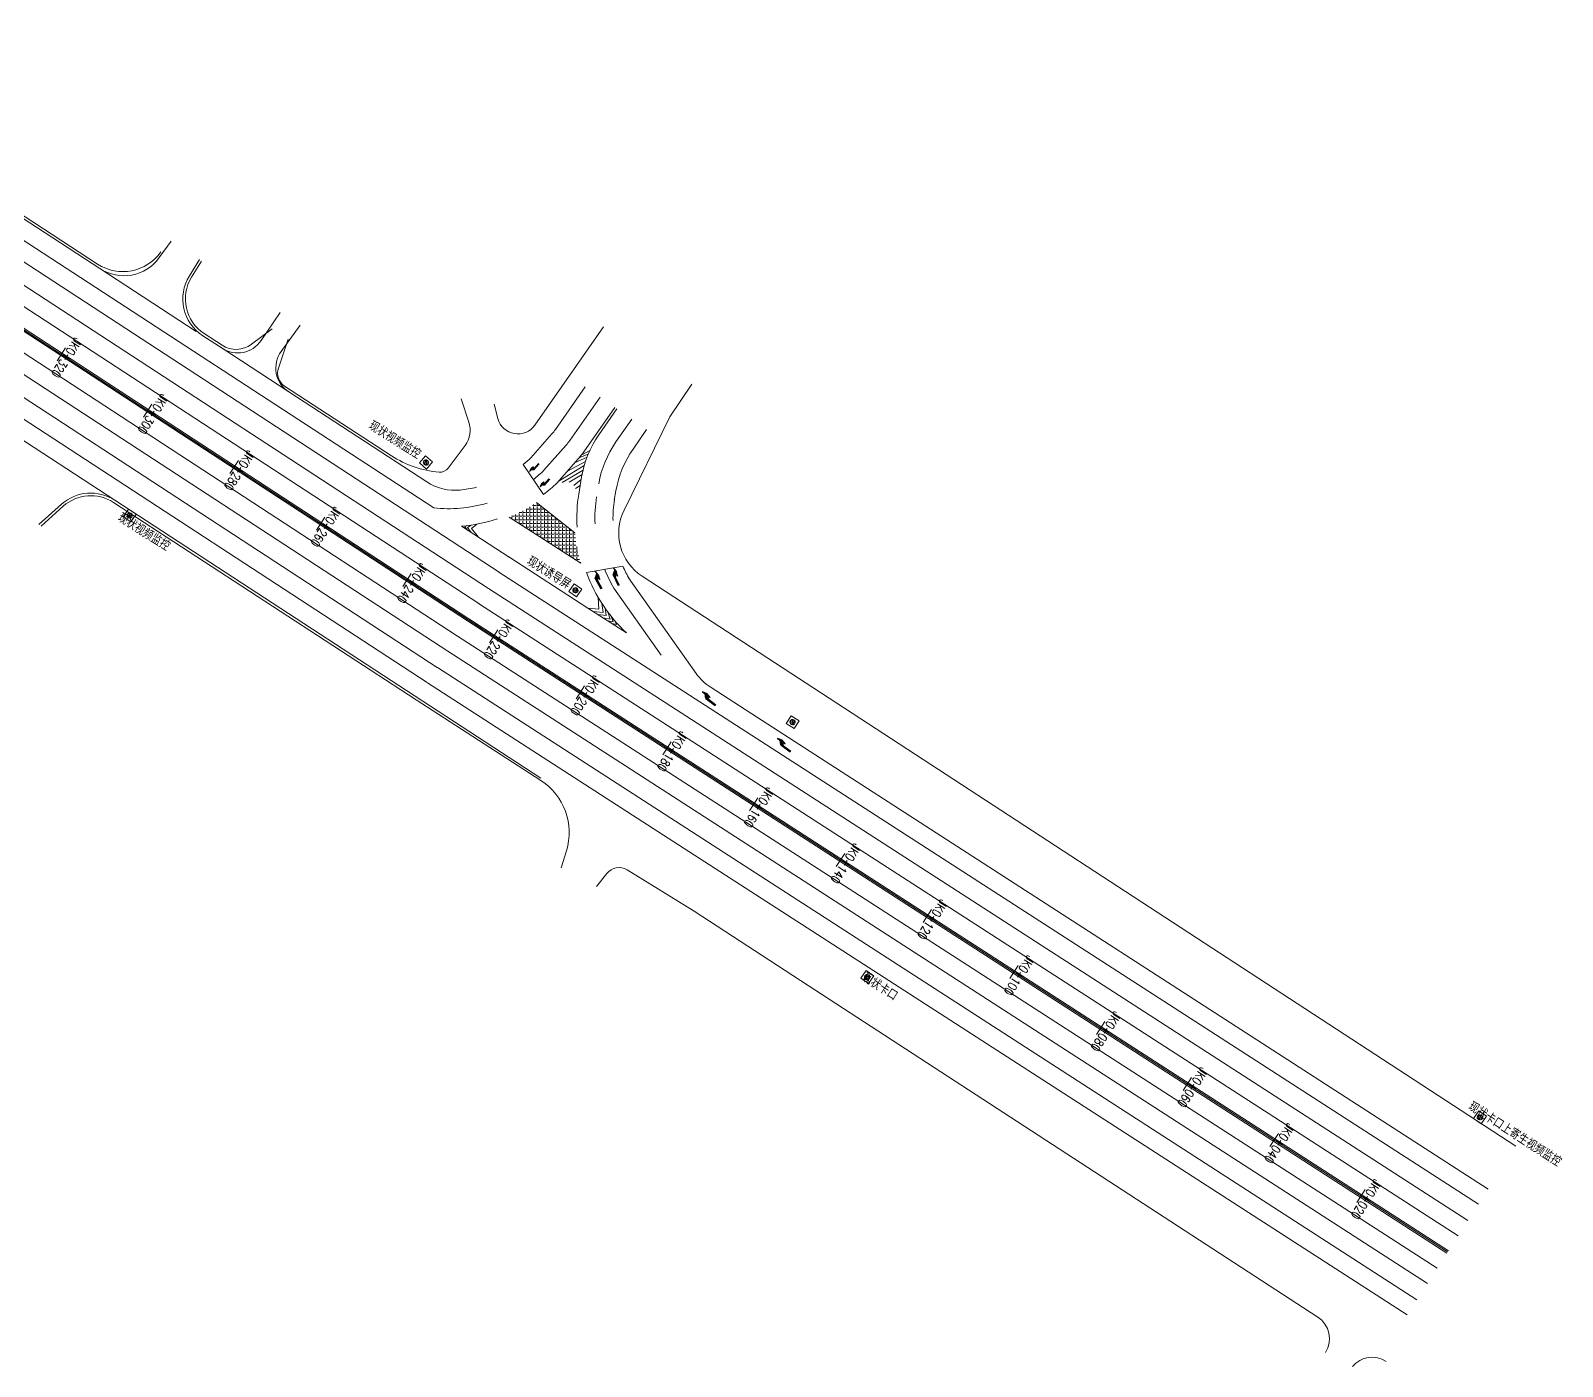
# Model space of a CAD drawing. Header units: millimetres. Extents: x 523446 to 528898, y 388189 to 392165.
# Drawn here: x 528426.1 to 528722.9, y 388635.8 to 388894.5 of the extents above; entities that cross this region are included whole.
import ezdxf
from ezdxf.enums import TextEntityAlignment as Align

# ---------------------------------------------------------------- set-up
doc = ezdxf.new("R2010")
doc.units = ezdxf.units.MM
doc.linetypes.add('ACAD_ISO04W100', pattern=[30, 24, -3, 0, -3])
doc.linetypes.add('CONTINOUS', pattern=[0])
for name, color, linetype, lineweight in [('0-现状交通设施2018', 7, 'Continuous', 0), ('0-现状信号灯', 7, 'Continuous', 40), ('xubx地面', 7, 'CONTINOUS', 40)]:
    doc.layers.add(name, color=color, linetype=linetype, lineweight=lineweight)
for name, color, linetype in [('JQDD-标注路线桩号', 7, 'Continuous'), ('MEDS道路平面中线-JQDD', 7, 'Continuous'), ('N', 3, 'Continuous'), ('xu人行横道', 7, 'CONTINOUS'), ('交通工程', 7, 'Continuous'), ('车行道边线', 5, 'ACAD_ISO04W100')]:
    doc.layers.add(name, color=color, linetype=linetype)
doc.styles.add('HZTXT_S', font='TXT_S.shx', dxfattribs={"width": 0.75, "bigfont": 'HZTXT.shx'})
doc.styles.add('MEDS', font='TXT_S.SHX', dxfattribs={"width": 0.75, "bigfont": 'hztxt.shx'})

# ---------------------------------------------------------------- blocks, each defined once
blk = doc.blocks.new('A$C400D5A37')
at = {"layer": 'N'}
blk.add_hatch(color=7, dxfattribs=at).paths.add_polyline_path([(1.251142621855251, -1.437216997146606e-05), (9.769224561750889e-06, 0.3079187874682248), (0.7812545589404181, 0.3107717605307698), (1.637485558516346, 1.173279298935086), (4.684340242645703, 1.184405893553048), (4.685196134145372, 0.9500324558466673), (2.34146176208742, 0.9414735371246934), (1.718748307670467, 0.3141953274607658), (2.421868620556779, 0.3167630028910935)])
at = {"layer": 'N', "color": 7}
for p, q in [((9.76806040853262e-06, 0.3079187874682248), (0.7812545589404181, 0.3107717600651085)), ((1.251142622088082, -1.437216997146606e-05), (9.76806040853262e-06, 0.3079187874682248)), ((1.637485558749177, 1.173279298935086), (0.7812545589404181, 0.3107717600651085)), ((2.421868619509041, 0.3167630028910935), (1.251142622088082, -1.437216997146606e-05)), ((1.637485558749177, 1.173279298935086), (4.684340242645703, 1.184405893553048)), ((2.34146176208742, 0.9414735371246934), (1.718748307786882, 0.3141953274607658)), ((1.718748307786882, 0.3141953274607658), (2.421868619509041, 0.3167630028910935)), ((2.34146176208742, 0.9414735371246934), (4.685196134145372, 0.9500324558466673))]:
    blk.add_line(p, q, dxfattribs=at)
blk = doc.blocks.new('7')
at = {"layer": '0-现状信号灯', "linetype": 'Continuous', "lineweight": 0, "ltscale": 0.005}
for p, q in [((525414.8998679431, 388753.3593147711), (525416.6155864513, 388753.903658412)), ((525415.444211584, 388751.643596263), (525414.8998679431, 388753.3593147711)), ((525415.9374142907, 388753.2836228181), (525415.5550406991, 388752.5458674628)), ((525416.6155864513, 388753.903658412), (525417.1599300923, 388752.187939904)), ((525417.1599300923, 388752.187939904), (525415.444211584, 388751.643596263)), ((525416.1805043139, 388753.2636822056), (525415.7114769937, 388752.3587362973)), ((525416.3737923226, 388753.1476530984), (525415.9177153029, 388752.2676936266)), ((525416.511550422, 388752.9244840396), (525416.1794835215, 388752.2837909074))]:
    blk.add_line(p, q, dxfattribs=at)
blk.add_ellipse((525416.0179651701, 388752.7739053484), major_axis=(0.3648974809175849, 0.3648974809175849), ratio=0.9999999999947542, start_param=3.156470216024712, end_param=9.439655523204298, dxfattribs=at)

msp = doc.modelspace()

# ---------------------------------------------------------------- hatches: boundary and pattern name
at = {"layer": 'xu人行横道', "linetype": 'ByBlock', "lineweight": 0}
h = msp.add_hatch(dxfattribs=at)
h.set_pattern_fill('ANGLE', color=8, scale=0.1, style=0)
h.set_pattern_definition([(0, (0, 0), (0, 0.6985000000000001), [0.508, -0.1905]), (90, (0, 0), (-0.6985000000000001, 4.276937690724653e-17), [0.508, -0.1905])])
h.paths.add_polyline_path([(528525.7726085513, 388801.7739570774), (528522.8748438813, 388797.625071199), (528532.6788233422, 388791.3002506156, -0.04855381832851841), (528531.5422795753, 388797.198256213)])
h.paths.add_polyline_path([(528525.7726085513, 388801.7739570774), (528524.0892762118, 388803.1089422454, -0.04873293440219448), (528518.7689116324, 388800.2739226071), (528522.8748438812, 388797.625071199)])

# ---------------------------------------------------------------- linework, layer by layer
at = {"layer": 'JQDD-标注路线桩号', "color": 7, "linetype": 'ByBlock', "lineweight": 0}
for p, q in [((528432.8143734208, 388833.079087356), (528431.1754874368, 388830.5663094645)), ((528449.5662260304, 388822.1531807967), (528447.9273400464, 388819.6404029052)), ((528466.31807864, 388811.2272742373), (528464.6791926561, 388808.7144963458)), ((528483.0699312497, 388800.3013676779), (528481.4310452658, 388797.7885897864)), ((528499.8217838594, 388789.3754611186), (528498.1828978754, 388786.8626832271)), ((528516.5832871728, 388778.4781925654), (528514.9569660173, 388775.9572642643)), ((528533.3894758461, 388767.6360515277), (528531.7631546905, 388765.1151232267)), ((528550.1956645192, 388756.7939104899), (528548.5693433636, 388754.2729821889)), ((528567.0018531923, 388745.9517694523), (528565.3755320368, 388743.4308411512)), ((528583.8080418656, 388735.1096284145), (528582.18172071, 388732.5887001135)), ((528600.6142305387, 388724.2674873768), (528598.9879093831, 388721.7465590758)), ((528617.4204192118, 388713.4253463391), (528615.7940980563, 388710.904418038)), ((528634.2266078851, 388702.5832053014), (528632.6002867295, 388700.0622770003)), ((528651.0327965582, 388691.7410642636), (528649.4064754026, 388689.2201359626)), ((528667.8389852314, 388680.8989232259), (528666.2126640758, 388678.3779949249)), ((528684.6451739046, 388670.0567821882), (528683.018852749, 388667.5358538872))]:
    msp.add_line(p, q, dxfattribs=at)
at = {"layer": 'MEDS道路平面中线-JQDD', "color": 4, "linetype": 'ByBlock', "lineweight": 0}
for p, q in [((528510.84200024, 388780.397000172), (528335.869235944, 388894.5178749)), ((528700.638202, 388657.954177), (528510.84200024, 388780.397000172))]:
    msp.add_line(p, q, dxfattribs=at)
at = {"layer": 'xubx地面', "color": 7, "linetype": 'ByBlock', "lineweight": 0, "ltscale": 5}
for p, q in [((528504.1693409666, 388802.0605654012), (528381.2847285505, 388882.2084645099)), ((528516.8512488474, 388789.6105191073), (528379.3726949026, 388879.2768903032)), ((528439.4854596643, 388848.4273799327), (528390.5122933068, 388880.3686972308)), ((528514.8026413675, 388786.469546743), (528377.3240874227, 388876.135917939)), ((528512.8906077197, 388783.5379725363), (528375.4120537748, 388873.2043437323)), ((528508.7933927599, 388777.2560278078), (528371.3148388151, 388866.9223990036)), ((528506.881359112, 388774.3244536011), (528369.4028051673, 388863.990824797)), ((528504.8327516321, 388771.1834812368), (528367.3541976874, 388860.8498524327)), ((528502.9207179842, 388768.2519070301), (528365.4421640395, 388857.918278226)), ((528451.0023728283, 388850.5462840419), (528453.3045318737, 388853.7106166002)), ((528458.1420691754, 388836.2591513202), (528439.4854596643, 388848.4273799327)), ((528456.829880301, 388847.0304764386), (528458.7713575051, 388850.1618047883)), ((528474.4325832097, 388839.9481964426), (528470.705574943, 388834.4915311886)), ((528474.6036304571, 388832.3753480334), (528478.2651009714, 388837.4872950127)), ((528463.1592410654, 388832.9868475015), (528459.410426499, 388835.4319023033)), ((528463.1592410654, 388832.9868475014), (528476.0703265266, 388824.5659691298)), ((528502.8281351009, 388807.1139700567), (528476.0703265266, 388824.5659691298)), ((528542.5466630142, 388819.2412682922), (528539.4764108576, 388814.8454227817)), ((528442.3700794321, 388803.5656500955), (528420.6207487095, 388817.7510157825)), ((528427.6541033578, 388798.8369417032), (528432.056683631, 388802.7787581762)), ((528524.9276281323, 388749.7199003815), (528442.3700794321, 388803.5656500955)), ((528706.6013795707, 388667.1975807702), (528516.8051778104, 388789.6404039423)), ((528704.5684781261, 388664.046420394), (528514.7722763658, 388786.4892435661)), ((528702.6711034445, 388661.1053373762), (528512.8749016842, 388783.5481605483)), ((528698.6053005556, 388654.8030166238), (528508.8090987953, 388777.2458397959)), ((528696.707925874, 388651.861933606), (528506.9117241137, 388774.3047567781)), ((528694.6750244295, 388648.7107732298), (528504.8788226692, 388771.1535964019)), ((528548.696116729, 388738.7207055967), (528502.9814479876, 388768.2125133841)), ((528565.7981599268, 388762.198797107), (528557.7410091234, 388767.3966898043)), ((528692.7776497479, 388645.769690212), (528548.696116729, 388738.7207055967))]:
    msp.add_line(p, q, dxfattribs=at)
at = {"layer": 'xubx地面', "color": 2, "linetype": 'ByBlock', "lineweight": 0}
for p, q in [((528510.7054264077, 388780.1876020145), (528373.226872463, 388869.8539732103)), ((528510.9785740718, 388780.6063983297), (528373.5000201269, 388870.2727695256)), ((528539.2673399966, 388821.531691953), (528533.276128779, 388812.9537519044)), ((528539.6772553738, 388821.2453889954), (528536.1577675086, 388816.2063485057)), ((528700.5026752371, 388657.7440996416), (528510.7064734768, 388780.1869228136)), ((528700.773728763, 388658.1642543584), (528510.9775270027, 388780.6070775305))]:
    msp.add_line(p, q, dxfattribs=at)
at = {"layer": 'xubx地面', "linetype": 'ByBlock', "lineweight": 0}
for p, q in [((528533.5285247158, 388825.5399333595), (528527.7625124555, 388817.2844227973)), ((528536.3979323562, 388823.5358126563), (528530.519320617, 388815.1190873504)), ((528523.0134937837, 388811.795579222), (528527.0695161954, 388816.4021309805)), ((528545.4160706546, 388817.2371475889), (528542.7950542065, 388813.4844970577)), ((528525.5347942441, 388809.3627702991), (528529.8263243572, 388814.2367955339)), ((528532.8472226465, 388812.3840663263), (528534.4109164439, 388813.169373454)), ((528528.062754678, 388806.9375253165), (528532.5831325193, 388812.0714600877)), ((528528.3136567264, 388807.2224826355), (528533.3417781045, 388810.310832457)), ((528530.0702323739, 388809.2174806449), (528533.5807940726, 388811.0790178278)), ((528531.4644809095, 388810.8009723989), (528533.8886347809, 388811.9368382568)), ((528532.3084323795, 388811.7594745306), (528534.1150850559, 388812.4997002454)), ((528529.0540573013, 388806.9930567637), (528533.105517299, 388809.4170232092)), ((528530.4355862603, 388807.0305726602), (528532.9229151196, 388808.575942474)), ((528531.3117670155, 388806.4401872552), (528532.750670228, 388807.5975869472)), ((528532.2663433766, 388804.7532335217), (528532.838167455, 388808.111440426)), ((528531.6698397585, 388805.8341447063), (528532.5522554158, 388806.4323369738)), ((528539.1670186762, 388803.578209943), (528539.4754541528, 388805.3895889779)), ((528518.7632824953, 388792.542093314), (528509.5736673172, 388798.5357513942)), ((528510.5858673727, 388798.6411970428), (528510.170495999, 388798.3860827708)), ((528510.170495999, 388798.3860827708), (528510.6233432809, 388797.8511309068)), ((528511.436258161, 388798.7563150292), (528510.696984783, 388798.2753891542)), ((528510.696984783, 388798.2753891542), (528511.4360578924, 388797.3210615401)), ((528512.5336250466, 388798.9411460883), (528511.5088197067, 388798.0683510937)), ((528511.5088197067, 388798.0683510937), (528512.8336760601, 388796.4095059133)), ((528534.048753761, 388782.6812245157), (528518.7025524919, 388792.5814869601)), ((528539.0541019667, 388786.5365786398), (528548.2421923745, 388773.524641411)), ((528541.9131588553, 388788.5554381465), (528554.9933456747, 388770.0316141219)), ((528536.1837138429, 388782.4468169567), (528536.0428852994, 388784.752348106)), ((528536.973986086, 388781.7939296075), (528536.7782836678, 388783.5525976878)), ((528541.5224375754, 388777.8597426459), (528534.048753761, 388782.6812245157)), ((528534.048753761, 388782.6812245157), (528536.1837138429, 388782.4468169567)), ((528535.0987505657, 388782.0038422926), (528536.973986086, 388781.7939296075)), ((528536.0328455837, 388781.4012315445), (528537.6011007125, 388781.2277522578)), ((528536.97331174, 388780.7945105975), (528538.3349506081, 388780.5160333012)), ((528537.6011007125, 388781.2277522578), (528537.3843042674, 388782.649055886)), ((528537.8467078734, 388780.2310583927), (528538.9613464788, 388780.0406657148)), ((528538.3349506081, 388780.5160333012), (528537.8763921064, 388781.9633629652)), ((528538.9613464788, 388780.0406657148), (528538.5502526172, 388781.0850987001)), ((528539.5589921087, 388779.4716185306), (528539.173816564, 388780.3275563845)), ((528538.7374119044, 388779.6564403806), (528539.5589921087, 388779.4716185306)), ((528708.4987542522, 388670.138663788), (528565.7981599268, 388762.198797107))]:
    msp.add_line(p, q, dxfattribs=at)
at = {"layer": 'xubx地面', "color": 7, "linetype": 'ByBlock', "lineweight": 0}
for p, q in [((528521.5106002262, 388810.4982589313), (528525.4415531552, 388804.6878510489)), ((528533.7900542873, 388789.5375398155), (528540.8187077816, 388790.8040924708))]:
    msp.add_line(p, q, dxfattribs=at)
at = {"layer": 'xubx地面', "color": 7, "linetype": 'ByBlock', "lineweight": 0, "ltscale": 5}
for centre, radius, start, end in [((528444.128969952, 388855.5469172918), 8.5, 236.886773670642, 323.9628424152348), ((528464.0539977722, 388842.5513998861), 8.5, 148.2003783932708, 236.886773670642), ((528466.1638653692, 388837.5936069691), 5.5, 236.886773670642, 325.6661656913233), ((528479.0749906821, 388829.1727026052), 5.5, 144.3875830662314, 236.886773670642), ((528555.8730259455, 388803.3933044773), 20, 145.0678552087451, 170.3365521082076), ((528437.7265691444, 388796.4461127364), 8.5, 56.88677367064205, 131.8394313828875), ((528562.4073510175, 388800.08743687), 27, 171.200515825611, 182.3548816739999), ((528506.9199801778, 388828.9200885528), 27, 264.1528181190754, 286.3153500545553)]:
    msp.add_arc(centre, radius, start, end, dxfattribs=at)
at = {"layer": 'xubx地面', "linetype": 'ByBlock', "lineweight": 0}
for centre, radius, start, end in [((528519.5642049115, 388823.0104819495), 10, 318.6364068351787, 325.0678552041012), ((528552.5543825966, 388804.7542302013), 20, 145.0678552087451, 170.3365521082076), ((528522.3210130731, 388820.8451465028), 10, 318.6364068351787, 325.0678552041012), ((528525.0778212352, 388818.6798110566), 10, 318.6364068351787, 325.0678552041012), ((528559.1916692944, 388802.0323787532), 20, 145.0678552087451, 170.3365521082076), ((528506.9199801778, 388828.9200885528), 23.5, 308.3802387861655, 313.222267870724), ((528508.2910883806, 388815.4898963614), 10, 236.886773670642, 275.8292149371135), ((528506.9199801778, 388828.9200885528), 27, 307.8219191361844, 313.5856031901472), ((528506.9199801778, 388828.9200885528), 30.5, 307.3919837868089, 313.8844082813792), ((528506.9199801778, 388828.9200885528), 23.5, 275.8292149371135, 283.5591138473248), ((528562.4073510175, 388800.08743687), 30.5, 171.200515825611, 183.2616097568948), ((528562.4073510175, 388800.08743687), 23.5, 171.200515825611, 181.1750677593747), ((528506.9199801778, 388828.9200885528), 30.5, 274.991395462692, 288.4100274093678), ((528562.4073510175, 388800.08743687), 30.5, 200.2366387856389, 226.7839516677093), ((528562.4073510175, 388800.08743687), 27, 201.5519372624647, 210.1246989407092), ((528562.4073510175, 388800.08743687), 23.5, 203.268215060034, 210.1246989407092), ((528563.1620796423, 388775.7997841408), 10, 215.2269775058252, 237.1728094848224)]:
    msp.add_arc(centre, radius, start, end, dxfattribs=at)
at = {"layer": 'xu人行横道', "linetype": 'ByBlock', "lineweight": 0}
for points in [[(528524.1059260082, 388803.1200252599), (528531.5365340842, 388797.2603072529)], [(528518.7689116324, 388800.2739226071), (528532.6594619622, 388791.3660208868)]]:
    msp.add_lwpolyline(points, dxfattribs=at)
at = {"layer": '车行道边线', "color": 5, "linetype": 'ByBlock', "lineweight": 0}
for p, q in [((528439.041112329, 388849.3141414039), (528391.2229162513, 388880.5021630726)), ((528457.2548283875, 388846.7670013473), (528459.1963055916, 388849.898329697)), ((528468.8918317546, 388833.7824600366), (528472.8861200705, 388836.7909060947)), ((528537.0516716099, 388837.1332194213), (528523.7630878681, 388818.1072377748)), ((528463.1522150794, 388833.5883788962), (528459.6836351483, 388835.8506588422)), ((528475.9879676533, 388834.767816611), (528474.0783319282, 388829.1583691567)), ((528495.9940736184, 388812.1682359431), (528475.2793900109, 388825.6787832702)), ((528554.1776712543, 388826.0608696442), (528549.9536201678, 388819.7178620987)), ((528509.5071085936, 388823.2315297702), (528510.9745839008, 388818.7014291255)), ((528515.872174559, 388822.1868667394), (528516.6170157491, 388819.3738199504)), ((528549.9536201668, 388819.7178620964), (528541.0445597937, 388801.6370254316)), ((528510.2344409283, 388814.1827041641), (528506.9816465348, 388809.7953676159)), ((528428.0877693695, 388798.5540957141), (528432.3902063083, 388802.4062496209)), ((528500.7742154606, 388764.8763093848), (528442.0969317681, 388803.1468537803)), ((528713.8490122614, 388678.431993044), (528544.5521405508, 388788.8409481129)), ((528524.9222486938, 388749.2977396646), (528500.7742154606, 388764.8763093848)), ((528528.8710925604, 388732.3917264526), (528529.8844435229, 388735.6789288547)), ((528535.7051749072, 388728.7616318836), (528537.7143710059, 388731.2765297291)), ((528554.6119995117, 388723.9809570314), (528541.6289926784, 388731.9598980442)), ((528576.7463720315, 388709.5420432612), (528554.6119995117, 388723.9809570314)), ((528675.4624933752, 388645.3560404354), (528576.7463720315, 388709.5420432612))]:
    msp.add_line(p, q, dxfattribs=at)
for centre, radius, start, end in [((528443.9577702807, 388856.8524750783), 9, 236.886773670642, 324.8806884096585), ((528464.0539977722, 388842.5513998861), 8, 148.2003783932708, 236.886773670642), ((528465.8836917192, 388837.7763420487), 5, 236.886773672464, 306.9865842627357), ((528476.9182759947, 388828.1915611617), 3, 161.1997799052759, 236.886773670642), ((528506.2179319347, 388817.1605650582), 5, 323.4465678137574, 17.94915019866144), ((528520.4837648505, 388820.3976614357), 4, 194.8304991053872, 325.0678552041012), ((528506.9199801778, 388828.9200885528), 20, 236.886773670642, 265.0762540184289), ((528505.3750429373, 388810.9865119735), 2, 265.0762540184289, 323.4465678137574), ((528437.7265691444, 388796.4461127364), 8, 56.88677367064205, 131.8394313828875), ((528550.0147472582, 388797.2171004491), 10, 153.7689203759351, 236.889144375053), ((528518.4169640733, 388739.2140264594), 12, 342.8669584275758, 57.17280949964827), ((528540.0582144966, 388729.4039919614), 3, 58.42644542858981, 141.3780276599296), ((528672.7434913237, 388641.1412268344), 5, 328.1273507747334, 57.17280948482244), ((528686.0163887814, 388632.5570112688), 5, 57.30397271439305, 139.5169030586596)]:
    msp.add_arc(centre, radius, start, end, dxfattribs=at)

# ---------------------------------------------------------------- block references
at = {"layer": '0-现状交通设施2018', "color": 6, "linetype": 'ByBlock', "lineweight": 0}
for p, rotation in [((287095.1263328674, -218571.3005750479), 31.82680758449374), ((356931.2057598713, -241892.383503895), 38.28902692739834), ((344562.5842130902, -238386.9865054667), 37.15441501444764), ((370673.3824239385, -245477.7039778309), 39.52226103704123), ((350778.406520098, -240235.8624760806), 37.71630020321746), ((355790.3696849804, -241625.881320205), 38.16158007987327)]:
    msp.add_blockref('7', p, dxfattribs=dict(at, rotation=rotation))
at = {"layer": '交通工程', "linetype": 'ByBlock', "lineweight": 0}
for p, xscale, yscale, zscale, rotation in [((528522.6150223071, 388809.2203899417), -0.5000000000636258, 0.4999999999513927, 0.5, 228.7969765238216), ((528522.6150223071, 388809.2203899417), -0.5000000000827858, 0.4999999999417923, 0.5, 228.7969765257438), ((528522.6150223071, 388809.2203899417), -0.5000000000827858, 0.4999999999417923, 0.5, 228.7969765257438), ((528522.6150223071, 388809.2203899417), -0.5000000000827858, 0.4999999999417923, 0.5, 228.7969765257438), ((528524.6696394358, 388806.2532357023), -0.5000000000636258, 0.4999999999513927, 0.5, 228.7969765238216), ((528524.6696394358, 388806.2532357023), -0.5000000000827858, 0.4999999999417923, 0.5, 228.7969765257438), ((528524.6696394358, 388806.2532357023), -0.5000000000827858, 0.4999999999417923, 0.5, 228.7969765257438), ((528524.6696394358, 388806.2532357023), -0.5000000000827858, 0.4999999999417923, 0.5, 228.7969765257438), ((528535.6801735689, 388789.9023646524), -0.7500000000275829, 0.7499999999708962, 0.75, 118.2571199159628), ((528535.6801735689, 388789.9023646524), -0.7500000000295047, 0.75, 0.75, 118.2571199209322), ((528535.6801735689, 388789.9023646524), -0.7500000000295047, 0.75, 0.75, 118.2571199209322), ((528535.6801735689, 388789.9023646524), -0.7500000000295047, 0.7499999999417923, 0.75, 118.2571199209322), ((528539.2126518587, 388790.5769773321), -0.7500000000764085, 0.7499999999417923, 0.75, 115.6077674087475), ((528539.2126518587, 388790.5769773321), -0.7500000000764085, 0.7499999999417923, 0.75, 115.6077674087475), ((528539.2126518587, 388790.5769773321), -0.7500000000764085, 0.7499999999417923, 0.75, 115.6077674087475), ((528539.2126518587, 388790.5769773321), -0.7500000000764085, 0.7499999999417923, 0.75, 115.6077674087475), ((528570.938915596, 388757.6211488653), -0.7500000000220935, 0.7499999999417923, 0.75, 143.4712724340299), ((528570.938915596, 388757.6211488653), -0.7499999999926438, 0.7499999999417923, 0.75, 143.4712724295965), ((528570.938915596, 388757.6211488653), -0.7499999999926438, 0.7499999999417923, 0.75, 143.4712724295965), ((528570.938915596, 388757.6211488653), -0.7499999999926438, 0.7499999999417923, 0.75, 143.4712724295965)]:
    msp.add_blockref('A$C400D5A37', p, dxfattribs=dict(at, xscale=xscale, yscale=yscale, zscale=zscale, rotation=rotation))
at = {"layer": '交通工程', "color": 7, "linetype": 'ByBlock', "lineweight": 0, "yscale": 0.7499999999417923, "zscale": 0.75}
for xscale, rotation in [(-0.7500000000220935, 143.4712724340299), (-0.7499999999926438, 143.4712724295965), (-0.7499999999926438, 143.4712724295965), (-0.7499999999926438, 143.4712724295965)]:
    msp.add_blockref('A$C400D5A37', (528556.4160908518, 388766.6254596045), dxfattribs=dict(at, xscale=xscale, rotation=rotation))

# ---------------------------------------------------------------- texts
at = {"layer": '0-现状交通设施2018', "linetype": 'ByBlock', "lineweight": 0, "style": 'HZTXT_S', "width": 0.7}
for s, rotation, p in [('现状视频监控', 327.8941844604364, (528501.4572891422, 388812.2998918622)), ('现状视频监控', 327.8941844604364, (528452.8564898383, 388794.4652998355)), ('现状诱导屏', 327.8941844604364, (528530.519517798, 388787.0582989576)), ('现状卡口', 327.2080158313812, (528593.8332674667, 388707.3453507996)), ('现状卡口上寄生视频监控', 327.2080158313812, (528722.4241148583, 388675.2084123879))]:
    msp.add_text(s, height=2, rotation=rotation, dxfattribs=at).set_placement(p, align=Align.MIDDLE_RIGHT)
at = {"layer": 'JQDD-标注路线桩号', "color": 7, "linetype": 'ByBlock', "lineweight": 0, "style": 'MEDS', "width": 0.8}
for s, rotation, p in [('JK0+320', 236.8867736700984, (528433.0209814011, 388831.1534866335)), ('JK0+300', 236.8867736700984, (528449.7728340107, 388820.2275800742)), ('JK0+280', 236.8867736700984, (528466.5246866203, 388809.3016735148)), ('JK0+260', 236.8867736700984, (528483.27653923, 388798.3757669554)), ('JK0+240', 236.8867736700984, (528500.0283918397, 388787.4498603961)), ('JK0+220', 237.1728094878818, (528516.7995056512, 388776.5536472763)), ('JK0+200', 237.1728094878818, (528533.6056943245, 388765.7115062386)), ('JK0+180', 237.1728094878818, (528550.4118829976, 388754.8693652009)), ('JK0+160', 237.1728094878818, (528567.2180716707, 388744.0272241632)), ('JK0+140', 237.1728094878818, (528584.024260344, 388733.1850831254)), ('JK0+120', 237.1728094878818, (528600.8304490171, 388722.3429420877)), ('JK0+100', 237.1728094878818, (528617.6366376902, 388711.50080105)), ('JK0+080', 237.1728094878818, (528634.4428263635, 388700.6586600123)), ('JK0+060', 237.1728094878818, (528651.2490150366, 388689.8165189745)), ('JK0+040', 237.1728094878818, (528668.0552037098, 388678.9743779369)), ('JK0+020', 237.1728094878818, (528684.861392383, 388668.1322368991))]:
    msp.add_text(s, height=1.75, rotation=rotation, dxfattribs=at).set_placement(p, align=Align.MIDDLE)

doc.saveas('drawing.dxf')
